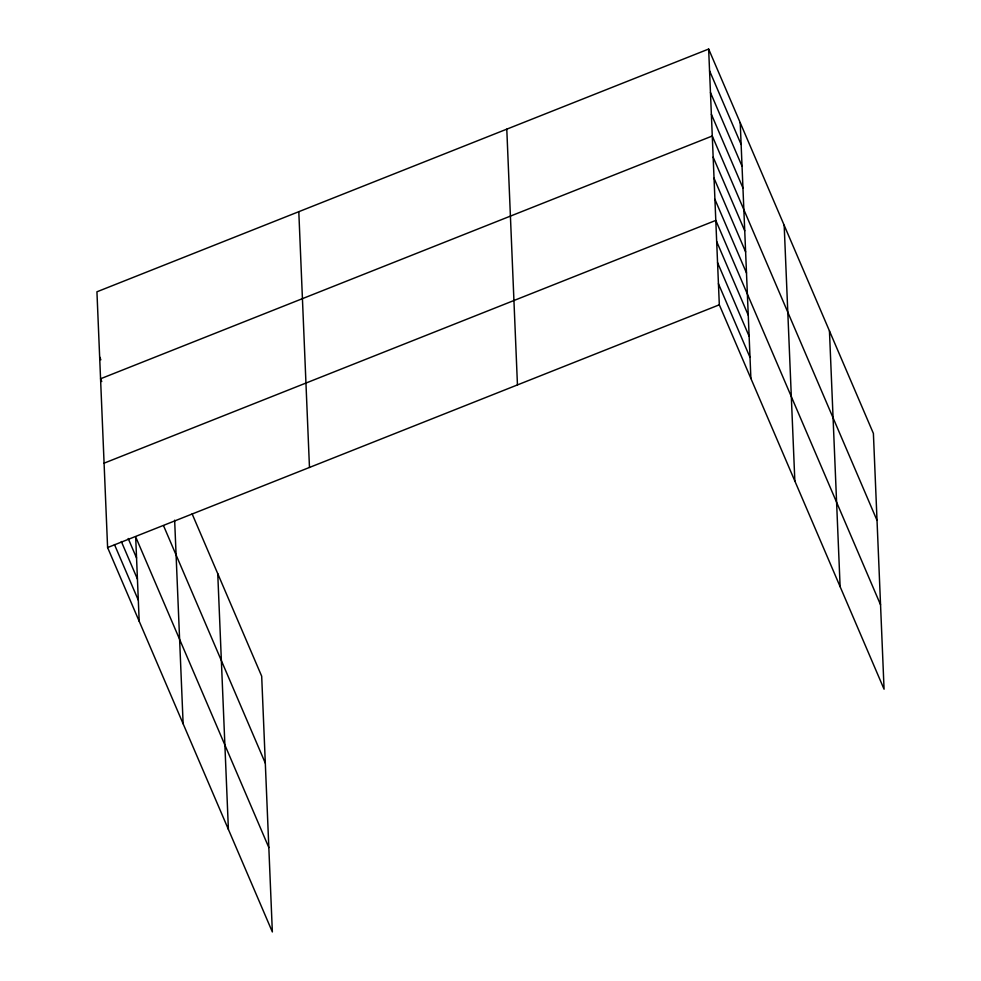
<?xml version="1.0" encoding="UTF-8"?>
<svg xmlns="http://www.w3.org/2000/svg" width="981" height="981" viewBox="0 0 981 981"><rect width="100%" height="100%" fill="white"/><g stroke="black" fill="none" stroke-linecap="round" stroke-linejoin="round"><path stroke-width="1.47" d="M708.65 49.05L719.318 304.809L884.065 689.202L873.397 433.443L708.65 49.05L96.935 291.798L107.603 547.557L272.35 931.95L261.682 676.191L192.129 513.885M104.084 463.167L715.799 220.406L880.546 604.799M107.603 547.557L719.318 304.809M709.557 70.791L741.133 144.477M710.465 92.533L742.041 166.218M711.372 114.274L742.948 187.96M877.026 520.396L712.28 136.003L100.565 378.764L101.754 381.535M713.15 157.107L744.738 230.793M714.033 178.211L745.621 251.896M714.916 199.315L746.504 273M716.67 241.51L748.258 315.195M717.552 262.614L749.141 336.299M718.435 283.717L750.024 357.403M99.657 357.023L100.847 359.806M163.619 525.877L265.311 763.144M268.831 847.547L135.672 536.852L139.192 621.255M128.204 538.483L136.543 557.956M121.337 541.512L137.426 579.048M114.47 544.541L138.309 600.151M829.448 330.904L840.116 586.675M784.175 225.274L794.843 481.033M740.226 122.735L750.894 378.507M506.785 129.161L517.453 384.92M298.8 211.688L309.469 467.459M217.745 573.652L228.401 829.423M174.643 520.2L183.128 723.782"/></g></svg>
